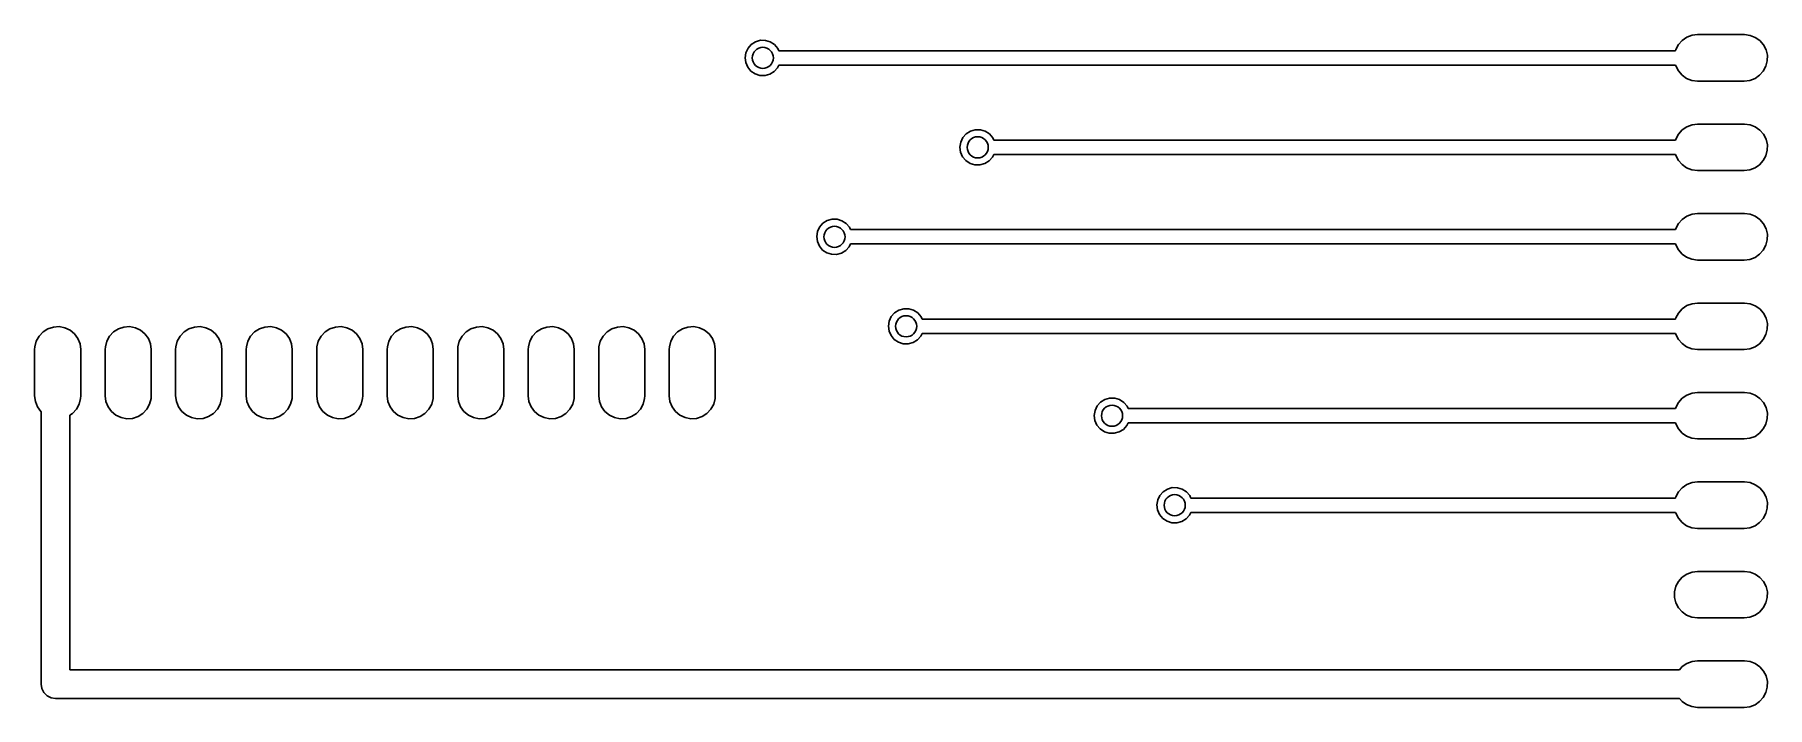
# Model space of a CAD drawing. Extents: x 127.3 to 176.5, y -114.6 to -95.5.
import ezdxf

# ---------------------------------------------------------------- set-up
doc = ezdxf.new("R2010")
doc.units = 0
doc.layers.add('BLACK', color=7, linetype='CONTINUOUS')

msp = doc.modelspace()

# ---------------------------------------------------------------- linework, layer by layer
at = {"layer": 'BLACK', "linetype": 'CONTINUOUS'}
for p, q in [((147.52, -95.9665), (147.581, -95.8373)), ((147.581, -95.8373), (147.675, -95.7304)), ((147.675, -95.7304), (147.796, -95.6543)), ((147.796, -95.6543), (147.933, -95.6151)), ((147.933, -95.6151), (148.076, -95.6159)), ((148.076, -95.6159), (148.213, -95.6568)), ((148.213, -95.6568), (148.332, -95.7344)), ((148.332, -95.7344), (148.426, -95.8425)), ((148.426, -95.8425), (148.456, -95.9104)), ((173.903, -95.8769), (173.977, -95.7367)), ((173.977, -95.7367), (174.082, -95.6182)), ((174.082, -95.6182), (174.213, -95.5284)), ((174.213, -95.5284), (174.362, -95.4723)), ((174.362, -95.4723), (174.519, -95.4532)), ((174.519, -95.4532), (175.84, -95.4532)), ((175.84, -95.4532), (175.847, -95.4532)), ((175.847, -95.4532), (176.004, -95.4739)), ((176.004, -95.4739), (176.152, -95.5316)), ((176.152, -95.5316), (176.282, -95.6228)), ((176.282, -95.6228), (176.386, -95.7424)), ((176.386, -95.7424), (176.459, -95.8834)), ((147.498, -96.1075), (147.52, -95.9665)), ((147.517, -96.2489), (147.498, -96.1075)), ((147.574, -96.3795), (147.517, -96.2489)), ((148.457, -96.3168), (148.419, -96.395)), ((148.456, -95.9104), (173.894, -95.9104)), ((173.894, -96.3168), (148.457, -96.3168)), ((173.894, -95.9104), (173.903, -95.8769)), ((173.9, -96.3438), (173.894, -96.3168)), ((176.495, -96.1964), (176.457, -96.3503)), ((176.459, -95.8834), (176.496, -96.0377)), ((176.496, -96.0377), (176.495, -96.1964)), ((147.666, -96.4887), (147.574, -96.3795)), ((147.785, -96.5678), (147.666, -96.4887)), ((147.921, -96.6103), (147.785, -96.5678)), ((148.064, -96.6129), (147.921, -96.6103)), ((148.201, -96.5754), (148.064, -96.6129)), ((148.323, -96.5008), (148.201, -96.5754)), ((148.419, -96.395), (148.323, -96.5008)), ((173.973, -96.4848), (173.9, -96.3438)), ((174.077, -96.6044), (173.973, -96.4848)), ((174.207, -96.6956), (174.077, -96.6044)), ((174.355, -96.7533), (174.207, -96.6956)), ((174.512, -96.774), (174.355, -96.7533)), ((174.519, -96.774), (174.512, -96.774)), ((175.84, -96.774), (174.519, -96.774)), ((175.998, -96.7549), (175.84, -96.774)), ((176.146, -96.6988), (175.998, -96.7549)), ((176.277, -96.609), (176.146, -96.6988)), ((176.382, -96.4905), (176.277, -96.609)), ((176.457, -96.3503), (176.382, -96.4905)), ((153.677, -98.3773), (153.771, -98.2704)), ((153.771, -98.2704), (153.892, -98.1943)), ((153.892, -98.1943), (154.029, -98.1551)), ((154.029, -98.1551), (154.172, -98.1559)), ((154.172, -98.1559), (154.309, -98.1968)), ((154.309, -98.1968), (154.428, -98.2744)), ((154.428, -98.2744), (154.522, -98.3825)), ((173.903, -98.4169), (173.977, -98.2767)), ((173.977, -98.2767), (174.082, -98.1582)), ((174.082, -98.1582), (174.213, -98.0684)), ((174.213, -98.0684), (174.362, -98.0123)), ((174.362, -98.0123), (174.519, -97.9932)), ((174.519, -97.9932), (175.84, -97.9932)), ((175.84, -97.9932), (175.847, -97.9932)), ((175.847, -97.9932), (176.004, -98.0139)), ((176.004, -98.0139), (176.152, -98.0716)), ((176.152, -98.0716), (176.282, -98.1628)), ((176.282, -98.1628), (176.386, -98.2824)), ((176.386, -98.2824), (176.459, -98.4234)), ((153.594, -98.6475), (153.616, -98.5065)), ((153.613, -98.7889), (153.594, -98.6475)), ((153.67, -98.9195), (153.613, -98.7889)), ((153.616, -98.5065), (153.677, -98.3773)), ((154.522, -98.3825), (154.552, -98.4504)), ((154.552, -98.4504), (173.894, -98.4504)), ((173.894, -98.4504), (173.903, -98.4169)), ((176.495, -98.7364), (176.457, -98.8903)), ((176.459, -98.4234), (176.496, -98.5777)), ((176.496, -98.5777), (176.495, -98.7364)), ((153.762, -99.0287), (153.67, -98.9195)), ((153.881, -99.1078), (153.762, -99.0287)), ((154.017, -99.1503), (153.881, -99.1078)), ((154.16, -99.1529), (154.017, -99.1503)), ((154.297, -99.1154), (154.16, -99.1529)), ((154.419, -99.0408), (154.297, -99.1154)), ((154.515, -98.935), (154.419, -99.0408)), ((154.553, -98.8568), (154.515, -98.935)), ((173.894, -98.8568), (154.553, -98.8568)), ((173.9, -98.8838), (173.894, -98.8568)), ((173.973, -99.0248), (173.9, -98.8838)), ((174.077, -99.1444), (173.973, -99.0248)), ((174.207, -99.2356), (174.077, -99.1444)), ((174.355, -99.2933), (174.207, -99.2356)), ((176.146, -99.2388), (175.998, -99.2949)), ((176.277, -99.149), (176.146, -99.2388)), ((176.382, -99.0305), (176.277, -99.149)), ((176.457, -98.8903), (176.382, -99.0305)), ((174.512, -99.314), (174.355, -99.2933)), ((174.519, -99.314), (174.512, -99.314)), ((175.84, -99.314), (174.519, -99.314)), ((175.998, -99.2949), (175.84, -99.314)), ((149.707, -100.81), (149.828, -100.734)), ((149.828, -100.734), (149.965, -100.695)), ((149.965, -100.695), (150.108, -100.696)), ((150.108, -100.696), (150.245, -100.737)), ((150.245, -100.737), (150.364, -100.814)), ((173.977, -100.817), (174.082, -100.698)), ((174.082, -100.698), (174.213, -100.608)), ((174.213, -100.608), (174.362, -100.552)), ((174.362, -100.552), (174.519, -100.533)), ((174.519, -100.533), (175.84, -100.533)), ((175.84, -100.533), (175.847, -100.533)), ((175.847, -100.533), (176.004, -100.554)), ((176.004, -100.554), (176.152, -100.612)), ((176.152, -100.612), (176.282, -100.703)), ((176.282, -100.703), (176.386, -100.822)), ((149.53, -101.187), (149.552, -101.046)), ((149.549, -101.329), (149.53, -101.187)), ((149.552, -101.046), (149.613, -100.917)), ((149.613, -100.917), (149.707, -100.81)), ((150.364, -100.814), (150.458, -100.922)), ((150.458, -100.922), (150.488, -100.99)), ((150.488, -100.99), (173.894, -100.99)), ((173.894, -100.99), (173.903, -100.957)), ((173.903, -100.957), (173.977, -100.817)), ((176.386, -100.822), (176.459, -100.963)), ((176.459, -100.963), (176.496, -101.118)), ((176.496, -101.118), (176.495, -101.276)), ((149.606, -101.46), (149.549, -101.329)), ((149.698, -101.569), (149.606, -101.46)), ((149.817, -101.648), (149.698, -101.569)), ((149.953, -101.69), (149.817, -101.648)), ((150.096, -101.693), (149.953, -101.69)), ((150.233, -101.655), (150.096, -101.693)), ((150.355, -101.581), (150.233, -101.655)), ((150.451, -101.475), (150.355, -101.581)), ((150.489, -101.397), (150.451, -101.475)), ((173.894, -101.397), (150.489, -101.397)), ((173.9, -101.424), (173.894, -101.397)), ((173.973, -101.565), (173.9, -101.424)), ((174.077, -101.684), (173.973, -101.565)), ((174.207, -101.776), (174.077, -101.684)), ((176.277, -101.689), (176.146, -101.779)), ((176.382, -101.57), (176.277, -101.689)), ((176.457, -101.43), (176.382, -101.57)), ((176.495, -101.276), (176.457, -101.43)), ((174.355, -101.833), (174.207, -101.776)), ((174.512, -101.854), (174.355, -101.833)), ((174.519, -101.854), (174.512, -101.854)), ((175.84, -101.854), (174.519, -101.854)), ((175.998, -101.835), (175.84, -101.854)), ((176.146, -101.779), (175.998, -101.835)), ((174.082, -103.238), (174.213, -103.148)), ((174.213, -103.148), (174.362, -103.092)), ((174.362, -103.092), (174.519, -103.073)), ((174.519, -103.073), (175.84, -103.073)), ((175.84, -103.073), (175.847, -103.073)), ((175.847, -103.073), (176.004, -103.094)), ((176.004, -103.094), (176.152, -103.152)), ((176.152, -103.152), (176.282, -103.243)), ((151.562, -103.727), (151.584, -103.586)), ((151.584, -103.586), (151.645, -103.457)), ((151.645, -103.457), (151.739, -103.35)), ((151.739, -103.35), (151.86, -103.274)), ((151.86, -103.274), (151.997, -103.235)), ((151.997, -103.235), (152.14, -103.236)), ((152.14, -103.236), (152.277, -103.277)), ((152.277, -103.277), (152.396, -103.354)), ((152.396, -103.354), (152.49, -103.462)), ((152.49, -103.462), (152.52, -103.53)), ((152.52, -103.53), (173.894, -103.53)), ((173.894, -103.53), (173.903, -103.497)), ((173.903, -103.497), (173.977, -103.357)), ((173.977, -103.357), (174.082, -103.238)), ((176.282, -103.243), (176.386, -103.362)), ((176.386, -103.362), (176.459, -103.503)), ((176.459, -103.503), (176.496, -103.658)), ((176.496, -103.658), (176.495, -103.816)), ((127.351, -104.315), (127.392, -104.156)), ((127.392, -104.156), (127.471, -104.013)), ((127.471, -104.013), (127.583, -103.893)), ((127.583, -103.893), (127.721, -103.805)), ((127.721, -103.805), (127.877, -103.755)), ((127.877, -103.755), (128.041, -103.744)), ((128.041, -103.744), (128.202, -103.775)), ((128.202, -103.775), (128.35, -103.845)), ((128.35, -103.845), (128.476, -103.949)), ((128.476, -103.949), (128.573, -104.082)), ((128.573, -104.082), (128.633, -104.234)), ((129.351, -104.315), (129.392, -104.156)), ((129.392, -104.156), (129.471, -104.013)), ((129.471, -104.013), (129.583, -103.893)), ((129.583, -103.893), (129.721, -103.805)), ((129.721, -103.805), (129.877, -103.755)), ((129.877, -103.755), (130.041, -103.744)), ((130.041, -103.744), (130.202, -103.775)), ((130.202, -103.775), (130.35, -103.845)), ((130.35, -103.845), (130.476, -103.949)), ((130.476, -103.949), (130.573, -104.082)), ((130.573, -104.082), (130.633, -104.234)), ((131.351, -104.315), (131.392, -104.156)), ((131.392, -104.156), (131.471, -104.013)), ((131.471, -104.013), (131.583, -103.893)), ((131.583, -103.893), (131.721, -103.805)), ((131.721, -103.805), (131.877, -103.755)), ((131.877, -103.755), (132.041, -103.744)), ((132.041, -103.744), (132.202, -103.775)), ((132.202, -103.775), (132.35, -103.845)), ((132.35, -103.845), (132.476, -103.949)), ((132.476, -103.949), (132.573, -104.082)), ((132.573, -104.082), (132.633, -104.234)), ((133.351, -104.315), (133.392, -104.156)), ((133.392, -104.156), (133.471, -104.013)), ((133.471, -104.013), (133.583, -103.893)), ((133.583, -103.893), (133.721, -103.805)), ((133.721, -103.805), (133.877, -103.755)), ((133.877, -103.755), (134.041, -103.744)), ((134.041, -103.744), (134.202, -103.775)), ((134.202, -103.775), (134.35, -103.845)), ((134.35, -103.845), (134.476, -103.949)), ((134.476, -103.949), (134.573, -104.082)), ((134.573, -104.082), (134.633, -104.234)), ((135.351, -104.315), (135.392, -104.156)), ((135.392, -104.156), (135.471, -104.013)), ((135.471, -104.013), (135.583, -103.893)), ((135.583, -103.893), (135.721, -103.805)), ((135.721, -103.805), (135.877, -103.755)), ((135.877, -103.755), (136.041, -103.744)), ((136.041, -103.744), (136.202, -103.775)), ((136.202, -103.775), (136.35, -103.845)), ((136.35, -103.845), (136.476, -103.949)), ((136.476, -103.949), (136.573, -104.082)), ((136.573, -104.082), (136.633, -104.234)), ((137.351, -104.315), (137.392, -104.156)), ((137.392, -104.156), (137.471, -104.013)), ((137.471, -104.013), (137.583, -103.893)), ((137.583, -103.893), (137.721, -103.805)), ((137.721, -103.805), (137.877, -103.755)), ((137.877, -103.755), (138.041, -103.744)), ((138.041, -103.744), (138.202, -103.775)), ((138.202, -103.775), (138.35, -103.845)), ((138.35, -103.845), (138.476, -103.949)), ((138.476, -103.949), (138.573, -104.082)), ((138.573, -104.082), (138.633, -104.234)), ((139.351, -104.315), (139.392, -104.156)), ((139.392, -104.156), (139.471, -104.013)), ((139.471, -104.013), (139.583, -103.893)), ((139.583, -103.893), (139.721, -103.805)), ((139.721, -103.805), (139.877, -103.755)), ((139.877, -103.755), (140.041, -103.744)), ((140.041, -103.744), (140.202, -103.775)), ((140.202, -103.775), (140.35, -103.845)), ((140.35, -103.845), (140.476, -103.949)), ((140.476, -103.949), (140.573, -104.082)), ((140.573, -104.082), (140.633, -104.234)), ((141.351, -104.315), (141.392, -104.156)), ((141.392, -104.156), (141.471, -104.013)), ((141.471, -104.013), (141.583, -103.893)), ((141.583, -103.893), (141.721, -103.805)), ((141.721, -103.805), (141.877, -103.755)), ((141.877, -103.755), (142.041, -103.744)), ((142.041, -103.744), (142.202, -103.775)), ((142.202, -103.775), (142.35, -103.845)), ((142.35, -103.845), (142.476, -103.949)), ((142.476, -103.949), (142.573, -104.082)), ((142.573, -104.082), (142.633, -104.234)), ((143.351, -104.315), (143.392, -104.156)), ((143.392, -104.156), (143.471, -104.013)), ((143.471, -104.013), (143.583, -103.893)), ((143.583, -103.893), (143.721, -103.805)), ((143.721, -103.805), (143.877, -103.755)), ((143.877, -103.755), (144.041, -103.744)), ((144.041, -103.744), (144.202, -103.775)), ((144.202, -103.775), (144.35, -103.845)), ((144.35, -103.845), (144.476, -103.949)), ((144.476, -103.949), (144.573, -104.082)), ((144.573, -104.082), (144.633, -104.234)), ((145.351, -104.315), (145.392, -104.156)), ((145.392, -104.156), (145.471, -104.013)), ((145.471, -104.013), (145.583, -103.893)), ((145.583, -103.893), (145.721, -103.805)), ((145.721, -103.805), (145.877, -103.755)), ((145.877, -103.755), (146.041, -103.744)), ((146.041, -103.744), (146.202, -103.775)), ((146.202, -103.775), (146.35, -103.845)), ((146.35, -103.845), (146.476, -103.949)), ((146.476, -103.949), (146.573, -104.082)), ((146.573, -104.082), (146.633, -104.234)), ((151.581, -103.869), (151.562, -103.727)), ((151.638, -104), (151.581, -103.869)), ((151.73, -104.109), (151.638, -104)), ((151.849, -104.188), (151.73, -104.109)), ((151.985, -104.23), (151.849, -104.188)), ((152.265, -104.195), (152.128, -104.233)), ((152.387, -104.121), (152.265, -104.195)), ((152.483, -104.015), (152.387, -104.121)), ((152.521, -103.937), (152.483, -104.015)), ((173.894, -103.937), (152.521, -103.937)), ((173.9, -103.964), (173.894, -103.937)), ((173.973, -104.105), (173.9, -103.964)), ((174.077, -104.224), (173.973, -104.105)), ((176.382, -104.11), (176.277, -104.229)), ((176.457, -103.97), (176.382, -104.11)), ((176.495, -103.816), (176.457, -103.97)), ((127.346, -104.397), (127.351, -104.315)), ((127.346, -105.705), (127.346, -104.397)), ((128.633, -104.234), (128.654, -104.397)), ((128.654, -104.397), (128.654, -105.705)), ((129.346, -104.397), (129.351, -104.315)), ((129.346, -105.705), (129.346, -104.397)), ((130.633, -104.234), (130.654, -104.397)), ((130.654, -104.397), (130.654, -105.705)), ((131.346, -104.397), (131.351, -104.315)), ((131.346, -105.705), (131.346, -104.397)), ((132.633, -104.234), (132.654, -104.397)), ((132.654, -104.397), (132.654, -105.705)), ((133.346, -104.397), (133.351, -104.315)), ((133.346, -105.705), (133.346, -104.397)), ((134.633, -104.234), (134.654, -104.397)), ((134.654, -104.397), (134.654, -105.705)), ((135.346, -104.397), (135.351, -104.315)), ((135.346, -105.705), (135.346, -104.397)), ((136.633, -104.234), (136.654, -104.397)), ((136.654, -104.397), (136.654, -105.705)), ((137.346, -104.397), (137.351, -104.315)), ((137.346, -105.705), (137.346, -104.397)), ((138.633, -104.234), (138.654, -104.397)), ((138.654, -104.397), (138.654, -105.705)), ((139.346, -104.397), (139.351, -104.315)), ((139.346, -105.705), (139.346, -104.397)), ((140.633, -104.234), (140.654, -104.397)), ((140.654, -104.397), (140.654, -105.705)), ((141.346, -104.397), (141.351, -104.315)), ((141.346, -105.705), (141.346, -104.397)), ((142.633, -104.234), (142.654, -104.397)), ((142.654, -104.397), (142.654, -105.705)), ((143.346, -104.397), (143.351, -104.315)), ((143.346, -105.705), (143.346, -104.397)), ((144.633, -104.234), (144.654, -104.397)), ((144.654, -104.397), (144.654, -105.705)), ((145.346, -104.397), (145.351, -104.315)), ((145.346, -105.705), (145.346, -104.397)), ((146.633, -104.234), (146.654, -104.397)), ((146.654, -104.397), (146.654, -105.705)), ((152.128, -104.233), (151.985, -104.23)), ((174.207, -104.316), (174.077, -104.224)), ((174.355, -104.373), (174.207, -104.316)), ((174.512, -104.394), (174.355, -104.373)), ((174.519, -104.394), (174.512, -104.394)), ((175.84, -104.394), (174.519, -104.394)), ((175.998, -104.375), (175.84, -104.394)), ((176.146, -104.319), (175.998, -104.375)), ((176.277, -104.229), (176.146, -104.319)), ((174.213, -105.688), (174.362, -105.632)), ((174.362, -105.632), (174.519, -105.613)), ((174.519, -105.613), (175.84, -105.613)), ((175.84, -105.613), (175.847, -105.613)), ((175.847, -105.613), (176.004, -105.634)), ((176.004, -105.634), (176.152, -105.692)), ((127.366, -105.868), (127.346, -105.705)), ((127.427, -106.02), (127.366, -105.868)), ((127.523, -106.153), (127.427, -106.02)), ((127.529, -106.158), (127.523, -106.153)), ((127.529, -113.894), (127.529, -106.158)), ((128.529, -106.09), (128.416, -106.209)), ((128.608, -105.946), (128.529, -106.09)), ((128.648, -105.787), (128.608, -105.946)), ((128.654, -105.705), (128.648, -105.787)), ((129.366, -105.868), (129.346, -105.705)), ((129.427, -106.02), (129.366, -105.868)), ((129.523, -106.153), (129.427, -106.02)), ((129.649, -106.257), (129.523, -106.153)), ((130.529, -106.09), (130.416, -106.209)), ((130.608, -105.946), (130.529, -106.09)), ((130.648, -105.787), (130.608, -105.946)), ((130.654, -105.705), (130.648, -105.787)), ((131.366, -105.868), (131.346, -105.705)), ((131.427, -106.02), (131.366, -105.868)), ((131.523, -106.153), (131.427, -106.02)), ((131.649, -106.257), (131.523, -106.153)), ((132.529, -106.09), (132.416, -106.209)), ((132.608, -105.946), (132.529, -106.09)), ((132.648, -105.787), (132.608, -105.946)), ((132.654, -105.705), (132.648, -105.787)), ((133.366, -105.868), (133.346, -105.705)), ((133.427, -106.02), (133.366, -105.868)), ((133.523, -106.153), (133.427, -106.02)), ((133.649, -106.257), (133.523, -106.153)), ((134.529, -106.09), (134.416, -106.209)), ((134.608, -105.946), (134.529, -106.09)), ((134.648, -105.787), (134.608, -105.946)), ((134.654, -105.705), (134.648, -105.787)), ((135.366, -105.868), (135.346, -105.705)), ((135.427, -106.02), (135.366, -105.868)), ((135.523, -106.153), (135.427, -106.02)), ((135.649, -106.257), (135.523, -106.153)), ((136.529, -106.09), (136.416, -106.209)), ((136.608, -105.946), (136.529, -106.09)), ((136.648, -105.787), (136.608, -105.946)), ((136.654, -105.705), (136.648, -105.787)), ((137.366, -105.868), (137.346, -105.705)), ((137.427, -106.02), (137.366, -105.868)), ((137.523, -106.153), (137.427, -106.02)), ((137.649, -106.257), (137.523, -106.153)), ((138.529, -106.09), (138.416, -106.209)), ((138.608, -105.946), (138.529, -106.09)), ((138.648, -105.787), (138.608, -105.946)), ((138.654, -105.705), (138.648, -105.787)), ((139.366, -105.868), (139.346, -105.705)), ((139.427, -106.02), (139.366, -105.868)), ((139.523, -106.153), (139.427, -106.02)), ((139.649, -106.257), (139.523, -106.153)), ((140.529, -106.09), (140.416, -106.209)), ((140.608, -105.946), (140.529, -106.09)), ((140.648, -105.787), (140.608, -105.946)), ((140.654, -105.705), (140.648, -105.787)), ((141.366, -105.868), (141.346, -105.705)), ((141.427, -106.02), (141.366, -105.868)), ((141.523, -106.153), (141.427, -106.02)), ((141.649, -106.257), (141.523, -106.153)), ((142.529, -106.09), (142.416, -106.209)), ((142.608, -105.946), (142.529, -106.09)), ((142.648, -105.787), (142.608, -105.946)), ((142.654, -105.705), (142.648, -105.787)), ((143.366, -105.868), (143.346, -105.705)), ((143.427, -106.02), (143.366, -105.868)), ((143.523, -106.153), (143.427, -106.02)), ((143.649, -106.257), (143.523, -106.153)), ((144.529, -106.09), (144.416, -106.209)), ((144.608, -105.946), (144.529, -106.09)), ((144.648, -105.787), (144.608, -105.946)), ((144.654, -105.705), (144.648, -105.787)), ((145.366, -105.868), (145.346, -105.705)), ((145.427, -106.02), (145.366, -105.868)), ((145.523, -106.153), (145.427, -106.02)), ((145.649, -106.257), (145.523, -106.153)), ((146.529, -106.09), (146.416, -106.209)), ((146.608, -105.946), (146.529, -106.09)), ((146.648, -105.787), (146.608, -105.946)), ((146.654, -105.705), (146.648, -105.787)), ((157.404, -106.267), (157.426, -106.126)), ((157.426, -106.126), (157.487, -105.997)), ((157.487, -105.997), (157.581, -105.89)), ((157.581, -105.89), (157.702, -105.814)), ((157.702, -105.814), (157.839, -105.775)), ((157.839, -105.775), (157.982, -105.776)), ((157.982, -105.776), (158.119, -105.817)), ((158.119, -105.817), (158.238, -105.894)), ((158.238, -105.894), (158.332, -106.002)), ((158.332, -106.002), (158.362, -106.07)), ((158.362, -106.07), (173.894, -106.07)), ((173.894, -106.07), (173.903, -106.037)), ((173.903, -106.037), (173.977, -105.897)), ((173.977, -105.897), (174.082, -105.778)), ((174.082, -105.778), (174.213, -105.688)), ((176.152, -105.692), (176.282, -105.783)), ((176.282, -105.783), (176.386, -105.902)), ((176.386, -105.902), (176.459, -106.043)), ((176.459, -106.043), (176.496, -106.198)), ((128.416, -106.209), (128.342, -106.256)), ((128.342, -106.256), (128.342, -113.487)), ((129.798, -106.327), (129.649, -106.257)), ((129.959, -106.358), (129.798, -106.327)), ((130.122, -106.348), (129.959, -106.358)), ((130.278, -106.297), (130.122, -106.348)), ((130.416, -106.209), (130.278, -106.297)), ((131.798, -106.327), (131.649, -106.257)), ((131.959, -106.358), (131.798, -106.327)), ((132.122, -106.348), (131.959, -106.358)), ((132.278, -106.297), (132.122, -106.348)), ((132.416, -106.209), (132.278, -106.297)), ((133.798, -106.327), (133.649, -106.257)), ((133.959, -106.358), (133.798, -106.327)), ((134.122, -106.348), (133.959, -106.358)), ((134.278, -106.297), (134.122, -106.348)), ((134.416, -106.209), (134.278, -106.297)), ((135.798, -106.327), (135.649, -106.257)), ((135.959, -106.358), (135.798, -106.327)), ((136.122, -106.348), (135.959, -106.358)), ((136.278, -106.297), (136.122, -106.348)), ((136.416, -106.209), (136.278, -106.297)), ((137.798, -106.327), (137.649, -106.257)), ((137.959, -106.358), (137.798, -106.327)), ((138.122, -106.348), (137.959, -106.358)), ((138.278, -106.297), (138.122, -106.348)), ((138.416, -106.209), (138.278, -106.297)), ((139.798, -106.327), (139.649, -106.257)), ((139.959, -106.358), (139.798, -106.327)), ((140.122, -106.348), (139.959, -106.358)), ((140.278, -106.297), (140.122, -106.348)), ((140.416, -106.209), (140.278, -106.297)), ((141.798, -106.327), (141.649, -106.257)), ((141.959, -106.358), (141.798, -106.327)), ((142.122, -106.348), (141.959, -106.358)), ((142.278, -106.297), (142.122, -106.348)), ((142.416, -106.209), (142.278, -106.297)), ((143.798, -106.327), (143.649, -106.257)), ((143.959, -106.358), (143.798, -106.327)), ((144.122, -106.348), (143.959, -106.358)), ((144.278, -106.297), (144.122, -106.348)), ((144.416, -106.209), (144.278, -106.297)), ((145.798, -106.327), (145.649, -106.257)), ((145.959, -106.358), (145.798, -106.327)), ((146.122, -106.348), (145.959, -106.358)), ((146.278, -106.297), (146.122, -106.348)), ((146.416, -106.209), (146.278, -106.297)), ((157.423, -106.409), (157.404, -106.267)), ((157.48, -106.54), (157.423, -106.409)), ((157.572, -106.649), (157.48, -106.54)), ((157.691, -106.728), (157.572, -106.649)), ((158.325, -106.555), (158.229, -106.661)), ((158.363, -106.477), (158.325, -106.555)), ((173.894, -106.477), (158.363, -106.477)), ((173.9, -106.504), (173.894, -106.477)), ((173.973, -106.645), (173.9, -106.504)), ((174.077, -106.764), (173.973, -106.645)), ((176.382, -106.65), (176.277, -106.769)), ((176.457, -106.51), (176.382, -106.65)), ((176.495, -106.356), (176.457, -106.51)), ((176.496, -106.198), (176.495, -106.356)), ((157.827, -106.77), (157.691, -106.728)), ((157.97, -106.773), (157.827, -106.77)), ((158.107, -106.735), (157.97, -106.773)), ((158.229, -106.661), (158.107, -106.735)), ((174.207, -106.856), (174.077, -106.764)), ((174.355, -106.913), (174.207, -106.856)), ((174.512, -106.934), (174.355, -106.913)), ((174.519, -106.934), (174.512, -106.934)), ((175.84, -106.934), (174.519, -106.934)), ((175.998, -106.915), (175.84, -106.934)), ((176.146, -106.859), (175.998, -106.915)), ((176.277, -106.769), (176.146, -106.859)), ((159.204, -108.666), (159.265, -108.537)), ((159.265, -108.537), (159.359, -108.43)), ((159.359, -108.43), (159.48, -108.354)), ((159.48, -108.354), (159.617, -108.315)), ((159.617, -108.315), (159.76, -108.316)), ((159.76, -108.316), (159.897, -108.357)), ((159.897, -108.357), (160.016, -108.434)), ((160.016, -108.434), (160.11, -108.542)), ((160.11, -108.542), (160.14, -108.61)), ((160.14, -108.61), (173.894, -108.61)), ((173.894, -108.61), (173.903, -108.577)), ((173.903, -108.577), (173.977, -108.437)), ((173.977, -108.437), (174.082, -108.318)), ((174.082, -108.318), (174.213, -108.228)), ((174.213, -108.228), (174.362, -108.172)), ((174.362, -108.172), (174.519, -108.153)), ((174.519, -108.153), (175.84, -108.153)), ((175.84, -108.153), (175.847, -108.153)), ((175.847, -108.153), (176.004, -108.174)), ((176.004, -108.174), (176.152, -108.232)), ((176.152, -108.232), (176.282, -108.323)), ((176.282, -108.323), (176.386, -108.442)), ((176.386, -108.442), (176.459, -108.583)), ((176.459, -108.583), (176.496, -108.738)), ((159.182, -108.807), (159.204, -108.666)), ((159.201, -108.949), (159.182, -108.807)), ((159.258, -109.08), (159.201, -108.949)), ((159.35, -109.189), (159.258, -109.08)), ((160.103, -109.095), (160.007, -109.201)), ((160.141, -109.017), (160.103, -109.095)), ((173.894, -109.017), (160.141, -109.017)), ((173.9, -109.044), (173.894, -109.017)), ((173.973, -109.185), (173.9, -109.044)), ((176.457, -109.05), (176.382, -109.19)), ((176.495, -108.896), (176.457, -109.05)), ((176.496, -108.738), (176.495, -108.896)), ((159.469, -109.268), (159.35, -109.189)), ((159.605, -109.31), (159.469, -109.268)), ((159.748, -109.313), (159.605, -109.31)), ((159.885, -109.275), (159.748, -109.313)), ((160.007, -109.201), (159.885, -109.275)), ((174.077, -109.304), (173.973, -109.185)), ((174.207, -109.396), (174.077, -109.304)), ((174.355, -109.453), (174.207, -109.396)), ((174.512, -109.474), (174.355, -109.453)), ((174.519, -109.474), (174.512, -109.474)), ((175.84, -109.474), (174.519, -109.474)), ((175.998, -109.455), (175.84, -109.474)), ((176.146, -109.399), (175.998, -109.455)), ((176.277, -109.309), (176.146, -109.399)), ((176.382, -109.19), (176.277, -109.309)), ((173.903, -111.117), (173.977, -110.977)), ((173.977, -110.977), (174.082, -110.858)), ((174.082, -110.858), (174.213, -110.768)), ((174.213, -110.768), (174.362, -110.712)), ((174.362, -110.712), (174.519, -110.693)), ((174.519, -110.693), (175.84, -110.693)), ((175.84, -110.693), (175.847, -110.693)), ((175.847, -110.693), (176.004, -110.714)), ((176.004, -110.714), (176.152, -110.772)), ((176.152, -110.772), (176.282, -110.863)), ((176.282, -110.863), (176.386, -110.982)), ((176.386, -110.982), (176.459, -111.123)), ((173.863, -111.43), (173.864, -111.271)), ((173.9, -111.584), (173.863, -111.43)), ((173.864, -111.271), (173.903, -111.117)), ((176.495, -111.436), (176.457, -111.59)), ((176.459, -111.123), (176.496, -111.278)), ((176.496, -111.278), (176.495, -111.436)), ((173.973, -111.725), (173.9, -111.584)), ((174.077, -111.844), (173.973, -111.725)), ((174.207, -111.936), (174.077, -111.844)), ((174.355, -111.993), (174.207, -111.936)), ((174.512, -112.014), (174.355, -111.993)), ((174.519, -112.014), (174.512, -112.014)), ((175.84, -112.014), (174.519, -112.014)), ((175.998, -111.995), (175.84, -112.014)), ((176.146, -111.939), (175.998, -111.995)), ((176.277, -111.849), (176.146, -111.939)), ((176.382, -111.73), (176.277, -111.849)), ((176.457, -111.59), (176.382, -111.73)), ((128.342, -113.487), (174.003, -113.487)), ((174.003, -113.487), (174.082, -113.398)), ((174.082, -113.398), (174.213, -113.308)), ((174.213, -113.308), (174.362, -113.252)), ((174.362, -113.252), (174.519, -113.233)), ((174.519, -113.233), (175.84, -113.233)), ((175.84, -113.233), (175.847, -113.233)), ((175.847, -113.233), (176.004, -113.254)), ((176.004, -113.254), (176.152, -113.312)), ((176.152, -113.312), (176.282, -113.403)), ((176.282, -113.403), (176.386, -113.522)), ((176.386, -113.522), (176.459, -113.663)), ((127.549, -114.019), (127.529, -113.894)), ((127.607, -114.132), (127.549, -114.019)), ((176.495, -113.976), (176.457, -114.13)), ((176.459, -113.663), (176.496, -113.818)), ((176.496, -113.818), (176.495, -113.976)), ((127.697, -114.222), (127.607, -114.132)), ((127.81, -114.28), (127.697, -114.222)), ((127.936, -114.3), (127.81, -114.28)), ((174.004, -114.3), (127.936, -114.3)), ((174.077, -114.384), (174.004, -114.3)), ((174.207, -114.476), (174.077, -114.384)), ((174.355, -114.533), (174.207, -114.476)), ((176.146, -114.479), (175.998, -114.535)), ((176.277, -114.389), (176.146, -114.479)), ((176.382, -114.27), (176.277, -114.389)), ((176.457, -114.13), (176.382, -114.27)), ((174.512, -114.554), (174.355, -114.533)), ((174.519, -114.554), (174.512, -114.554)), ((175.84, -114.554), (174.519, -114.554)), ((175.998, -114.535), (175.84, -114.554))]:
    msp.add_line(p, q, dxfattribs=at)
at = {"layer": 'BLACK'}
for centre in [(148.002, -96.1136), (154.098, -98.6536), (150.034, -101.194), (152.066, -103.734), (157.908, -106.274), (159.686, -108.814)]:
    msp.add_circle(centre, 0.3, dxfattribs=at)

doc.saveas('drawing.dxf')
